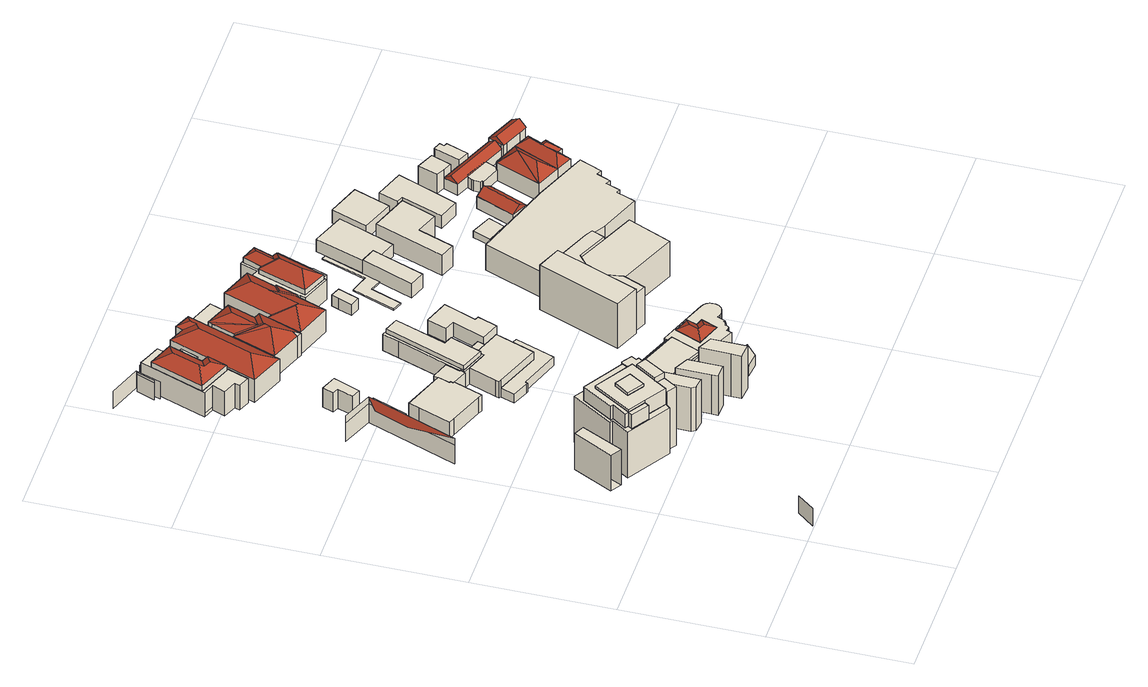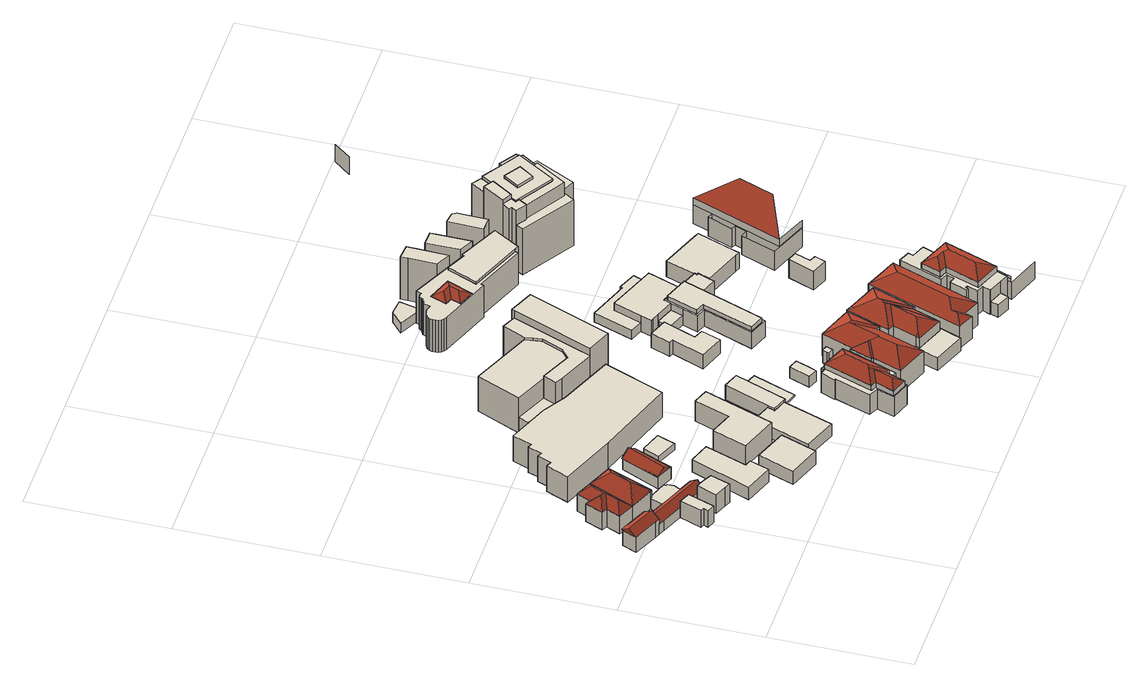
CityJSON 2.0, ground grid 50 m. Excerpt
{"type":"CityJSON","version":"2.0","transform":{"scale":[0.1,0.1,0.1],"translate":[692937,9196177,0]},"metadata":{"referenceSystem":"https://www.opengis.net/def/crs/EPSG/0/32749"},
"CityObjects":{
"building1":{"type":"Building","geometry":[{"type":"MultiSurface","lod":"2","boundaries":[[[0,1,2,3]],[[4,5,6,7]],[[8,9,10,11]],[[8,7,6,9]],[[10,5,4,11]],[[12,13,14,15]],[[16,13,12,17]],[[18,12,15,19]],[[17,12,18,20]],[[21,22,23,24]],[[13,25,26,14]],[[27,25,13,16]],[[28,29,22,21]],[[30,18,19,31]],[[20,18,30,32]],[[33,34,35,36]],[[24,23,37,38]],[[39,40,34,33,41]],[[9,6,5,10]],[[42,30,31,43]],[[32,30,42,44]],[[25,40,34,26]],[[39,40,25,27]],[[45,46,40,39]],[[40,46,47,48,35,34]],[[49,33,36,50]],[[41,33,49,51]],[[52,53,43,31,19,15,14,26,34,33,49,54]],[[55,51,41,39,27,16,17,20,32,44,56,57]],[[44,42,58,56]],[[58,42,43,53]],[[59,60,61,62]],[[63,64,65,61]],[[66,67,29,28]],[[68,69,70,71,72,37,23,22,29,67,46,40,25,13,12,18,30,42,58]],[[38,37,72,73]],[[74,63,61,60]],[[56,44,32,20,17,16,27,39,45,66,28,21,24,38,73,75,76,77,57]],[[78,79,80,81]],[[62,61,65,82]],[[46,67,83,47]],[[66,67,46,45]],[[84,85,83,67,66]],[[86,87,47,46,45]],[[88,59,62,82]],[[47,87,89,48]],[[64,63,74,90]],[[91,92,93,94]],[[95,92,91,96]],[[97,84,66,45,86]],[[98,99,79,78]],[[88,100,60,59]],[[101,102,103,50,36,35,48,89],[65,100,60,61]],[[87,47,83,85,104]],[[64,90,100,65]],[[105,106,94,93]],[[86,45,39,41,51,55,107,108],[62,59,88,82]],[[97,104,85,84]],[[90,74,60,100]],[[82,65,100,88]],[[87,104,109,110,89]],[[97,104,87,86]],[[111,112,99,98]],[[113,114,112,111]],[[51,49,54,55]],[[115,116,117,118]],[[86,87,89,101,119,108]],[[101,89,110,120]],[[54,49,50,103,121]],[[122,120,110,109]],[[123,124,114,113]],[[68,58,53,52]],[[56,58,68,57]],[[125,126,127,128]],[[129,130,122,109,104,97]],[[97,86,108,129]],[[131,132,126,125]],[[128,127,133,134]],[[118,117,135,136]],[[119,137,102,101]],[[107,137,119,108]],[[92,138,139,93]],[[140,138,92,95]],[[55,54,121,137,107]],[[137,121,103,102]],[[130,119,101,120,122]],[[108,119,130,129]],[[141,133,127,126,132]],[[142,143,116,115]],[[52,54,121,144]],[[55,54,52,68,57]],[[145,146,124,123]],[[73,72,71,75]],[[131,125,128,134,147]],[[148,149,146,145]],[[69,68,52,144,150]],[[57,68,69,77]],[[151,150,144,121,137,119,130,152,153]],[[154,155,129,108,107,55,57,77,76]],[[155,152,130,129]],[[147,141,132,131]],[[134,133,141,147]],[[154,153,152,155]],[[70,69,150,151]],[[77,69,70,76]],[[136,135,156,157]],[[76,70,151,153,154]],[[158,159,160,161]],[[75,71,70,76]],[[157,156,162,163]],[[164,165,166,167]],[[168,169,159,158]],[[170,171,172,165,164]],[[173,174,143,142]],[[161,160,175,176]],[[177,178,179,180]],[[181,162,156,135,117,116,143,174,182,183,184,185]],[[186,187,188,189]],[[190,191,192,193,173,142,115,118,136,157,163,194]],[[189,188,195,196]],[[197,175,160,159,169]],[[180,179,198,199]],[[199,198,200,201]],[[168,158,161,176,202]],[[178,203,204,200,198,179]],[[201,200,204,205]],[[180,199,201,205,206,177]],[[167,166,207,208,209]],[[210,211,187,186]],[[202,197,169,168]],[[212,213,211,210]],[[209,208,214,215]],[[216,217,218,219]],[[220,217,216,221]],[[193,222,182,174,173]],[[176,175,197,202]],[[206,203,178,177]],[[172,223,224,225,207,166,165]],[[163,162,181,226,194]],[[171,227,223,172]],[[228,227,171,170]],[[164,167,209,229,230,228,170]],[[231,232,233,219]],[[205,204,203,206]],[[234,235,236,237]],[[238,239,240,241]],[[241,240,242,243]],[[244,245,231,219,218]],[[183,182,222,246]],[[247,216,219,233]],[[221,216,247,248]],[[191,249,246,192]],[[192,246,222,193]],[[185,184,249,250]],[[184,183,246,249]],[[190,250,249,191]],[[243,242,251,252,253]],[[253,252,254,255]],[[256,257,235,234]],[[258,259,260,261]],[[194,226,250,190]],[[181,185,250,226]],[[237,236,262,263]],[[227,264,224,223]],[[230,264,227,228]],[[265,266,222,193]],[[267,268,269,270]],[[271,272,239,238]],[[273,274,275,276]],[[277,278,213,212]],[[279,262,236,235,257,280]],[[281,282,272,271]],[[283,284,285,286]],[[287,288,269,268]],[[276,275,289,290]],[[194,226,291,292]],[[293,256,234,237,263,294]],[[218,295,244]],[[296,291,226,250,249,246,222,266,297,298,299]],[[245,244,295,300]],[[301,302,303,265,193,192,191,190,194,292,304]],[[293,280,257,256]],[[305,306,307,220,221,248]],[[308,300,295,218,219,233]],[[217,309,295,218]],[[307,309,217,220]],[[255,254,310,311,312]],[[303,297,266,265]],[[313,314,171,170]],[[294,279,280,293]],[[263,262,279,294]],[[312,311,315,297,303]],[[298,297,315,316]],[[303,297,298,302]],[[232,231,245,300,308]],[[317,208,207,225]],[[209,208,317,229]],[[299,298,316,318]],[[302,298,299,301]],[[242,319,320,251]],[[321,319,242,243]],[[285,284,322]],[[215,214,323,324]],[[309,325,300,295]],[[306,325,309,307]],[[326,327,328,329,330,331,332,333,334,335,336,277,212,210,186,189,196,258,261,337],[221,220,307,306,305,248]],[[338,260,259,195,188,187,211,213,278,339,340,341,342,343,344,345,346,347,348,349],[247,350,325,309,217,216]],[[292,291,296,304]],[[335,340,339,336]],[[308,233,232]],[[336,339,278,277]],[[296,299,318,351]],[[301,299,296,304]],[[264,317,225,224]],[[229,317,264,230]],[[325,350,308,300]],[[305,350,325,306]],[[352,353,282,281]],[[334,341,340,335]],[[354,355,356,357]],[[358,355,354,359]],[[261,260,338,360,337]],[[322,361,362,285]],[[350,247,233,308]],[[248,247,350,305]],[[363,364,365,366]],[[367,352,281,271,238,241,243,321,368]],[[369,319,242,240,239,272,282,353,370]],[[371,311,310,372]],[[312,311,371,373]],[[337,360,374,375]],[[286,285,362,376]],[[333,342,341,334]],[[251,320,377,378,379,380,381,372,310,254,252]],[[253,255,312,373,382,383,384,385,368,321,243]],[[386,387,364,363]],[[366,365,388,389]],[[390,391,374,360]],[[390,360,338,349]],[[337,360,390,326]],[[330,345,344,331]],[[324,323,392,393]],[[327,348,347,328]],[[329,346,345,330]],[[337,375,394,326]],[[331,344,343,332]],[[395,396,397,398]],[[328,347,346,329]],[[332,343,342,333]],[[399,386,363,366,389]],[[326,390,349,348,327]],[[375,374,391,394]],[[311,371,400,401,402,403,404,405,406,351,318,316,315],[407,408,409,410,355,354]],[[411,412,396,397]],[[303,302,301,304,413,414,415,416,417,418,382,373,312],[359,358,419,420,421,422]],[[400,371,372,381]],[[373,371,400,423,382]],[[394,391,390,326]],[[304,296,351,406,413]],[[388,365,364,387,424]],[[425,426,427,428]],[[398,397,429,430]],[[431,432,411,397,429]],[[433,434,314,313]],[[355,410,435,356]],[[419,410,355,358]],[[423,436,401,400]],[[418,436,423,382]],[[437,438,434,433]],[[428,427,439,440]],[[319,369,377,320]],[[368,369,319,321]],[[399,424,387,386]],[[407,354,357,441]],[[359,354,407,422]],[[396,442,443,444,429,397]],[[445,446,438,437]],[[389,388,424,399]],[[447,423,400,381,380]],[[448,449,284,283]],[[382,423,447,383]],[[450,451,446,445]],[[439,427,452]],[[215,324,393,453,454,455,456,457,458,459,460,461,462,463,464,465,466,467,468,469,470,471,472,450,445,437,433,313,170,228,230,229,209],[473,474,475,395,398,430]],[[208,317,264,227,171,314,434,438,446,451,476,477,478,479,480,481,482,483,484,485,486,487,488,489,490,491,492,493,494,495,392,323,214],[429,397,396,442,443,444]],[[442,396,412]],[[412,411,432,443,442]],[[429,444,431]],[[432,431,444,443]],[[496,452,427,426]],[[417,402,401,436,418]],[[472,476,451,450]],[[475,442,396,395]],[[410,409,497,435]],[[420,409,410,419]],[[367,370,353,352]],[[421,420,419,358,359,422]],[[498,499,383,382,418]],[[471,477,476,472]],[[283,286,376,500,501,448]],[[284,285,362,502,503,449]],[[470,478,477,471]],[[441,357,356,435,497,504]],[[416,403,402,417]],[[469,479,478,470]],[[436,423,447,505,506]],[[430,429,444,473]],[[473,444,443,474]],[[468,480,479,469]],[[499,505,447,383]],[[467,481,480,468]],[[418,436,506,498]],[[507,439,452]],[[474,443,442,475]],[[508,509,426,425]],[[440,439,510,511]],[[426,509,496]],[[512,513,361,322,284,449]],[[361,513,502,362]],[[383,447,380,379,384]],[[507,514,510,439]],[[385,378,377,369,368]],[[466,482,481,467]],[[409,408,504,497]],[[421,408,409,420]],[[376,362,502,500]],[[498,506,505,499]],[[393,392,495,453]],[[515,510,514,516,517]],[[413,406,405,414]],[[415,404,403,416]],[[384,379,378,385]],[[368,369,370,367]],[[465,483,482,466]],[[518,515,517]],[[464,484,483,465]],[[516,514,507,452,496,509,519]],[[511,510,515,518,520,521]],[[513,512,503,502]],[[463,485,484,464]],[[500,502,503,501]],[[522,523,524,525]],[[526,527,528,529,519,509,426,427,439,510,515,518]],[[530,531,532,533,534,508,425,428,440,511,521]],[[534,519,509,508]],[[462,486,485,463]],[[517,526,518]],[[521,520,535,536]],[[537,538,539,540]],[[541,542,543,544]],[[517,545,526]],[[461,487,486,462]],[[544,543,546,547]],[[408,407,441,504]],[[422,407,408,421]],[[449,503,512]],[[525,524,548,549]],[[414,405,404,415]],[[517,516,519,529]],[[550,520,518,526]],[[521,520,550,530]],[[460,488,487,461]],[[459,489,488,460]],[[501,503,449,448]],[[546,543,551]],[[549,548,552,553]],[[453,495,494,454]],[[458,490,489,459]],[[536,535,554,555]],[[454,494,493,455]],[[457,491,490,458]],[[523,556,557,558,559,552,548,524]],[[456,492,491,457]],[[455,493,492,456]],[[517,529,528,560,545]],[[553,552,559,561]],[[562,556,523,522]],[[563,551,543,542]],[[525,549,553,561,564,565,562,522]],[[547,546,566,567]],[[545,560,527,526]],[[551,563,568,566,546]],[[533,529,519,534]],[[569,570,571,538,537]],[[565,557,556,562]],[[532,572,528,529,533]],[[573,550,526,527]],[[530,550,573,531]],[[531,530,521,536,555,574,575,532]],[[572,576,577,554,535,520,550,573]],[[578,579,570,569]],[[528,527,560]],[[564,558,557,565]],[[580,581,539,538,571]],[[575,576,572,532]],[[540,539,581,582]],[[572,573,527,528]],[[531,573,572,532]],[[583,584,585,586]],[[587,588,542,541]],[[589,568,563,542,588]],[[586,585,590,591]],[[561,559,558,564]],[[568,589,592,593,594,566]],[[547,567,595,596,597,598,599,587,541,544]],[[546,566,594,600,601,602,603,588,542,543]],[[604,590,585,584,605]],[[606,583,586,591,607]],[[606,605,584,583]],[[555,554,577,574]],[[567,566,594,595]],[[591,590,604,607]],[[574,577,576,575]],[[607,604,605,606]],[[608,609,610,579,578]],[[569,537,540,582,611]],[[611,612,570,569]],[[613,614,592,589,588,603]],[[599,603,588,587]],[[615,616,617,618]],[[619,620,610,609,608]],[[621,622,616,615]],[[608,609,623,624]],[[624,623,625,620,619]],[[603,602,613]],[[626,627,628,629]],[[580,571,570,612]],[[598,602,603,599]],[[629,628,630,631]],[[614,613,602,601]],[[632,633,622,621]],[[623,634,635,625]],[[636,634,623,624]],[[637,638,639,640]],[[641,642,643,644]],[[645,642,641,646]],[[647,626,629,631,648]],[[600,594,593]],[[593,592,614,601,600]],[[631,630,649,648]],[[649,630,628,627,650]],[[597,601,602,598]],[[647,650,627,626]],[[644,643,651]],[[618,617,652,653]],[[648,649,650,647]],[[651,654,655,644]],[[596,600,601,597]],[[595,594,600,596]],[[656,657,658,659,636,624,619,608,578,569,611]],[[582,581,580,612,611]],[[660,661,609,608]],[[662,641,644,655]],[[646,641,662,663]],[[634,664,665,635]],[[659,664,634,636]],[[612,570,579,610,620,625,635,665,666,667,668]],[[669,670,638,637]],[[640,639,671,672]],[[673,674,633,632]],[[675,676,674,673]],[[677,678,679,680]],[[616,622,633,674,676,681,682,683,684,685,686,687,652,617],[642,641,662,688,689,690,691,692]],[[636,659,658,693,660,608,624]],[[618,653,694,695,696,697,698,699,700,675,673,632,621,615],[701,702,703,704,705,663,646,645]],[[623,609,661,706,707,664,634]],[[700,681,676,675]],[[653,652,687,694]],[[688,662,655,708]],[[663,662,688,705]],[[654,709,708,655]],[[642,692,710,643]],[[701,692,642,645]],[[646,663,705,704,703,702,701,645]],[[644,655,708,711,712,713,710,643]],[[709,654,651,643,710]],[[699,682,681,700]],[[714,715,670,669]],[[664,707,666,665]],[[716,717,718,719]],[[709,720,721,711,708]],[[658,722,707,664,659]],[[694,687,686,695]],[[723,724,725,671,639,638,670,715]],[[689,688,708,711]],[[705,688,689,704]],[[672,671,725,726]],[[680,679,727,728]],[[611,612,668,656]],[[719,718,729,730]],[[720,709,710,713]],[[698,683,682,699]],[[714,669,637,640,672,726,731,732]],[[733,734,735,678,677]],[[721,720,713,712]],[[712,711,721]],[[692,691,713,710]],[[702,691,692,701]],[[736,733,677,680,728,737]],[[738,727,679,678,735,739]],[[691,690,712,713]],[[703,690,691,702]],[[690,689,711,712]],[[704,689,690,703]],[[696,685,684,697]],[[695,686,685,696]],[[722,740,667,666,707]],[[697,684,683,698]],[[657,740,722,658]],[[728,727,738,741,737]],[[732,723,715,714]],[[742,743,744,745]],[[656,668,667,740,657]],[[738,739,746,741]],[[707,706,747,722]],[[737,741,746,736]],[[693,747,706,661,660]],[[726,725,724,731]],[[736,746,734,733]],[[657,748,693,658]],[[739,735,734,746]],[[722,747,749,740]],[[658,722,747,693]],[[750,751,734,733]],[[752,753,717,716]],[[754,755,743,742]],[[737,741,756,757]],[[657,740,749,748]],[[736,737,757,758,750,733]],[[734,751,759,756,741,746]],[[731,724,723,732]],[[745,744,760,761]],[[748,749,747,693]],[[743,755,762,763,760,744]],[[745,761,764,765,754,742]],[[758,759,751,750]],[[765,762,755,754]],[[766,767,753,752]],[[768,769,770,771]],[[772,773,769,768]],[[730,729,774,775]],[[757,756,759,758]],[[776,770,769,773]],[[772,768,771,777]],[[775,778,779,780,781,782,783,784,766,752,716,719,730]],[[785,786,787,788]],[[764,763,762,765]],[[771,770,776,777]],[[777,776,773,772]],[[761,760,763,764]],[[788,787,789,790]],[[729,718,717,753,767,791,792,793,794,795,796,797,774]],[[784,791,767,766]],[[798,799,800,801]],[[802,803,804,805]],[[799,806,807,800]],[[808,785,788,790]],[[783,792,791,784]],[[807,809,810,800]],[[805,804,811,812]],[[789,787,786,813]],[[801,800,814,815]],[[782,793,792,783]],[[800,810,814]],[[816,798,801,815]],[[800,799,817,810]],[[808,813,786,785]],[[816,817,799,798]],[[812,811,818,819]],[[790,789,813,808]],[[781,794,793,782]],[[807,806,820,809]],[[821,802,805,812,819,822]],[[819,818,823,822]],[[823,818,811,804,803,824]],[[780,795,794,781]],[[821,824,803,802]],[[815,814,810,817,816]],[[810,809,820,817]],[[775,774,797,778]],[[779,796,795,780]],[[825,826,827,828]],[[822,823,824,821]],[[778,797,796,779]],[[829,830,831,832]],[[833,834,830,829]],[[832,831,835,836]],[[827,826,837]],[[838,839,840,841,842]],[[842,841,843,844]],[[841,845,843]],[[844,843,846,847,848]],[[836,835,849,850]],[[850,849,839,838]],[[848,847,851,852]],[[853,854,834,833]],[[828,827,855,854,853]],[[839,856,857,840]],[[858,856,839,838]],[[827,837,859]],[[860,861,843,844]],[[862,863,856,839,849,835,831,830,834,854,864]],[[865,846,843,861]],[[826,866,867,868,855,827]],[[855,827,859]],[[869,870,853,833,829,832,836,850,838,858,871]],[[865,872,873,851,847,846]],[[874,875,826,825]],[[844,848,852,876,877,860]],[[828,853,870,869,878,825]],[[852,851,873,876]],[[856,863,879,857]],[[871,863,856,858]],[[864,854,855,868]],[[853,854,864,870]],[[868,855,880]],[[826,875,881]],[[877,872,865,861,860]],[[868,880,882,867]],[[880,855,859]],[[862,864,868,867]],[[870,864,862,869]],[[860,861,883,884]],[[876,873,872,877]],[[859,837,826,866]],[[871,863,862,869]],[[882,859,866,867]],[[885,886,875,874]],[[887,888,889,883,861,843,841,840,857,879,890]],[[881,891,892,893,894,866,826]],[[895,889,883,884]],[[896,871,858,838,842,844,860,884,895,897,898]],[[825,826,866,878]],[[891,881,875,886]],[[899,900,883,889]],[[845,841,901,902]],[[845,902,903,904,843]],[[869,862,867,866,878]],[[884,883,900,905,906]],[[878,907,908,909,910,885,874,825]],[[866,911,912,913,914,886,875,826]],[[910,914,886,885]],[[915,892,891,886,914]],[[896,890,879,863,871]],[[899,916,917,918,919,905,900]],[[920,916,899,889,895]],[[884,906,921,922,923,920,895]],[[914,913,915]],[[906,905,919,921]],[[893,892,915,913,912]],[[909,913,914,910]],[[895,889,888,897]],[[921,919,918,922]],[[922,918,917,923]],[[911,866,894]],[[923,917,916,920]],[[894,893,912,911]],[[924,925,926,890,896]],[[927,928,925,924]],[[908,912,913,909]],[[878,866,911,907]],[[907,911,912,908]],[[887,903,902,901]],[[926,929,903,887,890]],[[925,930,929]],[[896,890,887,898]],[[925,929,926,925,928,931]],[[932,931,928,927]],[[897,888,887,898]],[[903,887,904]],[[898,887,903,929,933,934]],[[898,934,935,936,937,932,927,924,896]],[[929,938,933]],[[937,939,931,932]],[[930,925,931,940,941]],[[929,925,931,939,942,943,938]],[[930,941,944,938,929]],[[936,942,939,937]],[[934,933,938,943,935]],[[935,943,942,936]],[[944,941,940,943]]],"semantics":{"surfaces":[{"type":"WallSurface"},{"type":"RoofSurface"}],"values":[0,0,0,0,0,0,0,0,0,0,0,0,0,0,0,0,0,0,0,0,0,0,0,0,0,0,0,0,0,0,0,0,0,0,0,0,0,0,0,0,0,0,0,0,0,0,0,0,0,0,0,0,0,0,0,1,0,0,0,0,0,0,0,0,0,0,0,0,0,0,0,0,0,0,0,0,0,0,0,0,0,0,0,0,0,0,0,0,0,0,0,0,0,0,0,0,0,0,0,0,0,0,0,0,0,0,0,0,0,0,0,0,0,0,0,0,0,0,0,0,0,0,0,0,0,0,0,0,0,0,0,0,0,0,0,0,0,0,0,0,0,0,1,0,0,0,0,1,0,0,0,0,0,0,0,0,0,0,0,0,0,0,0,0,0,0,0,0,0,0,0,0,0,0,0,0,0,1,0,1,0,0,0,null,0,0,0,0,0,0,0,0,0,0,1,0,0,0,0,0,0,1,0,0,0,0,0,0,0,1,0,0,0,0,0,0,0,0,0,0,0,0,1,0,0,0,0,0,0,0,0,0,0,0,0,0,0,0,0,0,0,0,0,0,0,0,0,0,0,0,0,0,0,1,0,0,0,0,0,0,0,0,1,0,0,0,0,0,0,0,0,0,0,0,0,null,0,0,0,0,0,0,1,0,0,1,1,1,1,1,0,0,0,0,0,0,0,0,0,0,null,0,0,0,0,0,0,0,0,0,0,0,1,0,0,0,null,1,1,0,1,0,0,0,0,0,0,0,1,0,0,0,0,0,1,0,1,0,1,0,0,0,null,0,0,0,1,0,0,0,1,0,0,0,0,1,0,0,1,0,0,0,0,0,1,0,0,0,0,0,0,0,0,0,1,0,0,1,0,0,1,1,0,0,0,0,0,0,0,0,0,1,0,0,0,0,0,0,0,0,1,0,0,1,0,null,0,0,0,0,0,0,0,0,0,0,0,1,0,0,0,0,0,0,1,0,0,0,0,1,0,0,0,0,0,0,0,1,1,0,0,0,0,1,0,0,1,0,0,0,0,0,0,0,0,0,0,0,0,0,0,0,0,0,0,0,0,0,0,0,1,0,0,0,null,1,0,0,0,0,1,0,0,0,0,0,0,0,0,0,1,0,0,0,1,1,0,0,0,0,0,0,0,0,0,0,0,0,0,0,0,0,0,0,0,0,0,0,0,0,0,0,0,0,0,0,0,0,0,0,0,0,0,0,0,0,0,0,0,0,0,0,0,0,0,0,0,0,0,0,0,0,0,0,0,1,0,0,1,0,0,0,0,0,0,0,0,0,0,0,0,1,0,0,0,0,0,0,1,0,0,0,0,0,0,0,0,1,0,0,1,0,0,0,0,0,0,0,0,1,0,0,0,null,1,0,0,0,0,0,0,0,0,0,0,1,1,0,1,1,0,0,0,0,1,0,1,0,0,1,0,0,0,1,0,1,1,0,0,0,null,0,1,0,0,0,0,1,0,1,0,0,0,0,1,0,1,0,0,0,0,0,null,0,1,0,0,0,0,null,0,0,0,0,1,0,1,0,0,0,1]}}]}
},
"vertices":[
[129,68,0],[129,68,73],[81,6,73],[81,6,0],[108,659,151],[181,808,151],[143,826,151],[70,684,151],[70,684,0],[143,826,0],[181,808,0],[108,659,0],[179,655,193],[170,641,193],[170,641,250],[179,655,250],[170,641,0],[179,655,0],[168,663,193],[168,663,250],[168,663,0],[149,649,0],[149,649,193],[189,711,193],[189,711,0],[231,601,193],[231,601,250],[231,601,0],[304,551,0],[304,551,193],[202,713,193],[202,713,250],[202,713,0],[182,655,250],[242,617,250],[242,617,260],[182,655,260],[181,716,193],[181,716,0],[242,617,0],[242,617,193],[182,655,0],[193,718,193],[193,718,250],[193,718,0],[318,569,0],[318,569,193],[318,569,248],[318,569,260],[268,792,250],[268,792,260],[268,792,0],[409,740,250],[264,829,250],[393,714,250],[393,714,0],[264,829,0],[409,740,0],[264,829,193],[308,640,0],[308,640,260],[251,677,260],[251,677,0],[251,677,271],[286,730,271],[286,730,260],[315,565,0],[315,565,193],[409,740,193],[412,744,193],[448,720,193],[462,745,193],[275,865,193],[275,865,0],[308,640,271],[462,745,0],[448,720,0],[412,744,0],[111,1270,0],[111,1270,80],[95,1277,80],[95,1277,0],[286,730,0],[315,565,248],[349,542,0],[349,542,248],[346,613,0],[346,613,248],[343,696,0],[346,613,260],[343,696,271],[63,1206,80],[189,1531,80],[189,1531,108],[63,1206,108],[189,1531,0],[63,1206,0],[380,591,0],[146,1359,0],[146,1359,80],[343,696,260],[395,688,260],[406,706,260],[393,714,260],[380,591,248],[51,1471,173],[2,1346,173],[406,706,0],[395,688,0],[380,591,272],[346,613,272],[130,1366,0],[130,1366,80],[147,1409,0],[147,1409,80],[202,1250,0],[202,1250,67],[183,1257,67],[183,1257,0],[395,688,255],[395,688,272],[393,714,255],[428,668,272],[171,1400,0],[171,1400,80],[439,500,0],[439,500,183],[430,515,183],[430,515,0],[428,668,0],[428,668,255],[480,495,0],[480,495,183],[433,623,183],[433,623,0],[226,1373,67],[226,1373,0],[406,706,255],[75,1576,80],[75,1576,108],[75,1576,0],[484,620,183],[327,1203,0],[327,1203,67],[409,740,255],[219,1525,0],[219,1525,80],[484,620,0],[81,1579,0],[81,1579,80],[412,744,255],[448,720,255],[446,696,255],[437,702,255],[437,702,0],[446,696,0],[240,1411,67],[240,1411,0],[531,453,0],[531,453,166],[532,474,166],[532,474,0],[258,1404,67],[258,1404,0],[437,645,0],[437,645,145],[495,740,145],[495,740,0],[583,451,0],[583,451,166],[582,577,0],[582,577,135],[582,577,145],[344,1196,0],[344,1196,67],[533,597,166],[533,597,0],[241,1579,0],[241,1579,80],[209,1591,80],[209,1591,0],[391,1355,67],[382,1299,67],[377,1301,67],[381,1310,67],[375,1312,67],[140,1968,0],[140,1968,103],[91,1988,103],[91,1988,0],[375,1312,0],[381,1310,0],[377,1301,0],[382,1299,0],[391,1355,0],[110,2034,103],[110,2034,0],[584,572,166],[229,1647,80],[229,1647,0],[207,1657,80],[207,1657,0],[584,572,0],[279,1674,80],[222,1696,80],[222,1696,0],[279,1674,0],[510,734,145],[510,734,135],[510,734,0],[134,1951,0],[134,1951,103],[175,1934,0],[175,1934,103],[514,745,135],[514,745,0],[75,2059,103],[195,2012,103],[195,2012,125],[75,2059,125],[195,2012,0],[75,2059,0],[382,1299,65],[587,585,145],[658,551,145],[703,657,145],[391,1355,65],[587,585,135],[587,585,0],[703,657,0],[658,551,0],[139,2088,154],[175,2187,154],[146,2251,125],[633,402,0],[633,402,179],[634,438,179],[634,438,0],[468,1081,0],[468,1081,37],[410,1104,37],[410,1104,0],[429,1155,37],[429,1155,0],[173,2061,147],[146,2072,147],[377,1301,65],[146,2251,103],[146,2251,0],[381,1310,65],[375,1312,65],[429,1155,69],[421,1158,69],[421,1158,0],[425,1171,69],[425,1171,0],[688,398,0],[688,398,179],[68,2050,0],[68,2050,103],[158,2290,103],[158,2290,0],[637,548,179],[637,548,0],[658,551,135],[438,1277,0],[438,1277,65],[132,2295,0],[132,2295,72],[108,2231,72],[108,2231,0],[475,1078,0],[475,1078,37],[29,2347,0],[29,2347,72],[149,2303,72],[149,2303,0],[233,2090,0],[233,2090,103],[690,523,179],[688,422,179],[479,1086,0],[479,1086,37],[309,1866,0],[309,1866,94],[184,1914,94],[184,1914,0],[132,2295,82],[108,2231,82],[116,2213,72],[116,2213,0],[397,1372,65],[397,1372,0],[688,422,0],[690,523,0],[222,2083,125],[461,1349,65],[439,1279,65],[446,1295,65],[442,1297,65],[194,2094,125],[442,1297,0],[446,1295,0],[439,1279,0],[461,1349,0],[239,2216,0],[194,2094,0],[222,2083,0],[239,2216,125],[222,2083,103],[462,1270,69],[462,1270,68],[462,1270,0],[789,480,0],[789,480,135],[439,1279,68],[446,1295,68],[703,657,135],[442,1297,68],[595,1092,37],[595,1092,69],[595,1092,0],[269,1952,132],[698,673,135],[698,673,0],[194,2094,103],[238,2258,0],[240,2256,0],[229,2228,0],[255,2218,0],[242,2179,0],[250,2176,0],[254,2186,0],[260,2183,0],[236,2121,0],[216,2128,0],[206,2100,0],[189,2277,0],[189,2277,103],[206,2100,103],[216,2128,103],[236,2121,103],[260,2183,103],[254,2186,103],[250,2176,103],[242,2179,103],[255,2218,103],[229,2228,103],[240,2256,103],[238,2258,103],[239,2216,103],[461,1349,68],[626,1033,0],[626,1033,37],[447,1285,68],[533,1253,68],[533,1253,85],[447,1285,85],[533,1253,0],[447,1285,0],[189,2277,53],[341,2147,132],[303,2232,94],[749,411,0],[749,411,41],[749,415,41],[749,415,0],[678,1174,0],[632,1192,0],[632,1192,37],[678,1174,37],[538,1242,68],[538,1242,69],[538,1242,0],[200,2305,53],[200,2305,0],[303,2232,0],[632,1192,69],[647,1232,69],[639,1235,69],[612,1245,69],[548,1269,69],[548,1269,0],[612,1245,0],[639,1235,0],[647,1232,0],[806,405,0],[806,405,41],[766,488,41],[766,488,0],[238,2258,53],[249,2286,53],[702,683,135],[702,683,0],[249,2286,0],[752,658,0],[752,658,135],[713,565,135],[713,565,0],[852,445,0],[548,1269,68],[564,1314,68],[584,1369,68],[549,1381,68],[617,1561,68],[549,1587,68],[527,1527,68],[557,1578,68],[609,1559,68],[542,1376,68],[575,1364,68],[756,584,154],[770,618,153],[527,1527,0],[549,1587,0],[617,1561,0],[549,1381,0],[584,1369,0],[564,1314,0],[575,1364,0],[542,1376,0],[609,1559,0],[557,1578,0],[548,1269,41],[852,445,41],[434,1841,0],[434,1841,93],[320,1886,93],[320,1886,0],[802,533,135],[802,533,0],[784,572,153],[757,582,153],[796,499,0],[796,499,135],[575,1364,85],[564,1314,41],[803,496,0],[803,496,135],[378,2041,93],[378,2041,0],[557,1578,85],[812,636,135],[798,601,135],[825,591,135],[812,497,0],[812,497,135],[612,1245,41],[433,2208,0],[433,2208,94],[818,503,0],[818,503,135],[412,1927,134],[890,611,0],[900,606,0],[907,599,0],[912,589,0],[913,579,0],[913,569,0],[909,558,0],[904,551,0],[898,546,0],[890,542,0],[879,539,0],[870,539,0],[862,541,0],[852,545,0],[840,517,0],[835,520,0],[832,513,0],[828,515,0],[826,509,0],[821,512,0],[825,591,0],[798,601,0],[812,636,0],[821,512,135],[826,509,135],[828,515,135],[832,513,135],[835,520,135],[840,517,135],[852,545,135],[862,541,135],[870,539,135],[879,539,135],[890,542,135],[898,546,135],[904,551,135],[909,558,135],[913,569,135],[913,579,135],[912,589,135],[907,599,135],[900,606,135],[890,611,135],[441,1860,104],[542,1376,85],[629,1289,0],[621,1268,0],[364,2208,0],[373,2233,0],[364,2208,94],[373,2233,94],[609,1559,85],[621,1268,41],[629,1289,41],[419,1946,134],[453,1834,0],[453,1834,93],[387,2037,93],[387,2037,0],[392,2190,113],[383,2166,113],[425,1949,131],[390,2043,93],[427,1954,131],[420,1970,124],[419,2124,93],[512,1992,93],[419,2124,54],[419,2124,0],[700,1245,0],[700,1245,59],[632,1271,59],[632,1271,0],[425,2139,93],[526,2100,93],[520,2085,93],[489,2001,93],[425,2139,0],[526,2100,0],[520,2085,0],[489,2001,0],[512,1992,0],[410,2129,54],[410,2129,0],[854,820,0],[854,820,188],[766,858,188],[766,858,0],[588,1789,0],[588,1789,92],[457,1837,92],[457,1837,0],[457,2069,124],[502,1958,92],[502,1958,0],[678,1386,59],[678,1386,0],[425,2139,54],[540,1875,131],[644,1400,59],[644,1400,0],[443,2215,54],[443,2215,0],[726,1316,59],[712,1322,59],[758,1437,59],[669,1469,59],[505,2090,102],[669,1469,0],[726,1316,0],[550,1871,131],[758,1437,0],[712,1322,0],[515,1953,92],[515,1953,0],[552,1872,130],[857,829,0],[857,829,157],[857,829,188],[520,2085,54],[526,2100,54],[559,2170,0],[526,2082,0],[526,2082,54],[559,2170,54],[907,807,0],[907,807,157],[973,1118,188],[885,1153,188],[885,1153,0],[624,1801,0],[624,1801,56],[604,1808,56],[604,1808,0],[629,1901,0],[629,1901,92],[592,1982,130],[614,1832,56],[614,1832,0],[593,1982,130],[617,2048,130],[580,2129,92],[580,2129,0],[699,2085,0],[659,1981,0],[666,1979,0],[636,1898,0],[699,2085,92],[659,1981,92],[666,1979,92],[636,1898,92],[633,1826,56],[630,1817,56],[630,1817,0],[633,1826,0],[942,887,0],[942,887,147],[942,887,157],[973,1118,0],[973,1118,157],[612,1952,117],[605,1954,117],[647,1892,0],[647,1892,83],[637,1896,83],[637,1896,0],[938,914,0],[938,914,157],[640,1872,0],[640,1872,83],[934,946,147],[934,946,0],[934,946,157],[725,1719,0],[725,1719,46],[689,1731,46],[689,1731,0],[708,1780,46],[708,1780,0],[746,1831,0],[746,1831,83],[967,1022,147],[967,1022,157],[967,1022,0],[787,1594,0],[787,1594,6],[752,1607,6],[752,1607,0],[654,1878,83],[744,1841,83],[744,1841,103],[654,1878,103],[744,1841,0],[654,1878,0],[753,1793,0],[719,1807,0],[719,1807,46],[753,1793,46],[716,1905,137],[701,2069,83],[701,2069,0],[746,1989,137],[716,2051,103],[1107,1062,0],[1133,1048,0],[1113,1001,0],[1002,1051,0],[1161,794,0],[1161,794,147],[716,2051,83],[716,2051,0],[1002,1051,147],[1002,1051,157],[1113,1001,157],[1133,1048,157],[1107,1062,157],[828,1703,0],[828,1703,6],[809,1760,6],[809,1760,0],[751,1843,0],[751,1843,83],[768,1837,0],[768,1837,83],[885,1548,0],[885,1548,60],[828,1568,60],[828,1568,0],[789,1888,83],[785,1890,83],[832,2018,83],[797,2034,83],[820,2097,83],[750,2121,83],[728,2060,83],[730,2047,83],[756,2115,83],[815,2095,83],[789,2026,83],[809,2018,83],[1230,950,0],[728,2060,0],[750,2121,0],[820,2097,0],[797,2034,0],[832,2018,0],[785,1890,0],[789,1888,0],[809,2018,0],[789,2026,0],[815,2095,0],[756,2115,0],[730,2047,0],[1230,950,147],[1113,1001,147],[730,2047,103],[755,1994,132],[809,2018,103],[756,2115,103],[815,2095,103],[789,2026,103],[871,1689,0],[871,1689,6],[1138,1082,0],[1138,1082,107],[943,1162,107],[943,1162,0],[749,2009,125],[775,2076,124],[1113,1001,65],[948,1893,6],[934,1899,6],[876,1738,6],[876,1738,0],[899,1754,60],[899,1754,0],[1029,1376,107],[1029,1376,0],[934,1899,0],[948,1893,0],[945,1707,0],[945,1707,51],[945,1707,60],[954,1734,0],[905,1751,0],[905,1751,60],[954,1734,60],[1133,1048,65],[905,1751,51],[1017,1484,0],[1017,1484,86],[963,1504,86],[963,1504,0],[954,1734,51],[1230,950,65],[1245,987,0],[1245,987,65],[1011,1683,0],[1011,1683,51],[1222,1030,0],[1222,1030,107],[1064,1610,0],[1064,1610,86],[969,1930,51],[969,1930,0],[1089,1884,0],[1089,1884,51],[1055,1753,86],[1055,1753,0],[1144,1581,86],[1192,1703,86],[1192,1703,0],[1144,1581,0],[1371,971,0],[1371,971,107],[1150,1395,0],[1150,1395,27],[1175,1460,27],[1175,1460,0],[1225,1369,0],[1225,1369,27],[1323,1278,107],[1323,1278,0],[1250,1428,27],[1250,1428,0],[1522,1198,0],[1488,1118,0],[1468,1126,0],[1448,1076,0],[1431,1084,0],[1412,1034,0],[1398,1040,0],[1189,1747,0],[1189,1747,56],[1072,1790,56],[1072,1790,0],[1119,1919,56],[1119,1919,0],[1398,1040,107],[1412,1034,107],[1431,1084,107],[1448,1076,107],[1468,1126,107],[1488,1118,107],[1522,1198,107],[1315,1325,0],[1315,1325,51],[1261,1349,51],[1261,1349,0],[1265,1544,0],[1265,1544,53],[1191,1570,53],[1191,1570,0],[1320,1323,51],[1290,1336,75],[1237,1876,0],[1351,1474,75],[1321,1487,51],[1245,1719,53],[1245,1719,0],[1237,1876,56],[1319,1488,51],[1319,1488,0],[1379,1462,0],[1379,1462,51],[1221,1727,53],[1221,1727,0],[1380,1461,51],[1351,1759,0],[1246,1797,0],[1246,1797,53],[1351,1759,53],[1497,1266,0],[1497,1266,74],[1408,1304,74],[1408,1304,0],[1405,1495,0],[1405,1495,45],[1399,1498,45],[1399,1498,0],[1402,1488,0],[1402,1488,45],[1399,1522,45],[1399,1522,0],[1472,1330,115],[1412,1546,0],[1412,1546,45],[1412,1546,46],[1364,1566,46],[1364,1566,0],[1385,1618,46],[1385,1618,0],[1375,1592,67],[1385,1618,79],[1356,1633,79],[1356,1633,0],[1403,1529,45],[1403,1529,0],[1381,1703,79],[1381,1703,0],[1472,1463,0],[1472,1463,45],[1472,1463,74],[1413,1550,45],[1413,1550,46],[1413,1550,0],[1502,1403,116],[1417,1604,0],[1417,1604,46],[1481,1465,45],[1501,1512,45],[1474,1468,45],[1417,1604,79],[1569,1430,74],[1481,1465,74],[1474,1468,74],[1481,1465,0],[1474,1468,0],[1501,1512,0],[1445,1676,79],[1402,1694,79],[1557,1240,0],[1557,1240,74],[1402,1694,0],[1445,1676,0],[1569,1430,0],[1501,1512,46],[1478,1461,78],[1541,1283,104],[1478,1459,79],[1457,1587,46],[1457,1587,0],[1580,1288,0],[1580,1288,74],[1597,1527,46],[1574,1537,46],[1497,1570,46],[1577,1480,46],[1563,1332,104],[1567,1333,107],[1565,1338,104],[1586,1387,104],[1497,1570,0],[1577,1480,0],[1574,1537,0],[1597,1527,0],[1497,1570,70],[1457,1587,70],[1576,1477,46],[1587,1503,67],[1597,1527,48],[1598,1529,46],[1490,1677,70],[1490,1677,0],[1629,1404,0],[1607,1353,0],[1626,1344,0],[1598,1280,0],[1629,1404,74],[1607,1353,74],[1626,1344,74],[1598,1280,74],[1580,1327,106],[1525,1648,70],[1512,1653,70],[1519,1670,70],[1491,1681,70],[1525,1648,0],[1491,1681,0],[1519,1670,0],[1512,1653,0],[1573,1470,0],[1573,1470,64],[1577,1480,64],[1586,1464,0],[1586,1464,64],[1597,1527,64],[1585,1499,86],[1647,1438,64],[1647,1438,0],[1614,1520,64],[1614,1520,0],[1705,1480,0],[1682,1429,0],[1650,1444,0],[1634,1511,64],[1650,1444,64],[1680,1424,64],[1693,1452,86],[1682,1429,64],[1705,1480,64],[1705,1481,64]
]}
